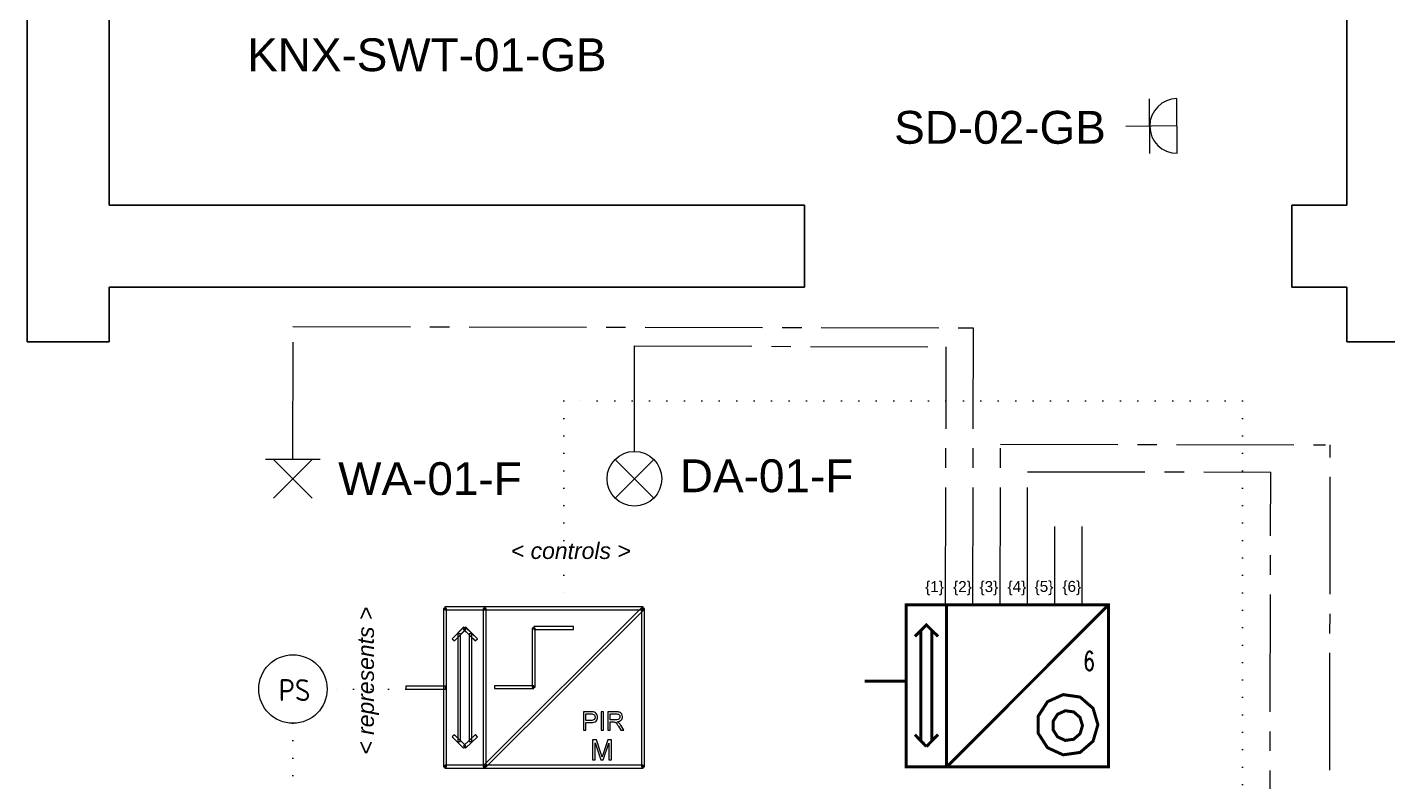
# Model space of a CAD drawing. Header units: millimetres. Extents: x 19292 to 34857, y 6929 to 26369.
# Drawn here: x 23032 to 25517, y 22475 to 23854 of the extents above; entities that cross this region are included whole.
import ezdxf
from ezdxf.enums import TextEntityAlignment as Align

# ---------------------------------------------------------------- set-up
doc = ezdxf.new("R2010")
doc.units = ezdxf.units.MM
doc.header["$LTSCALE"] = 10
doc.linetypes.add('AI-Linetype-20', pattern=[32.166085, 21.44411, -3.573992, 3.573992, -3.573992])
doc.linetypes.add('DOT2', pattern=[3.175, 0, -3.175])
for name, color, linetype in [('00-FP02-Walls', 7, 'Continuous'), ('04-OG-F-Light_Schematic', 7, 'Continuous'), ('04-OG-GB-Outlets_Schematics', 7, 'Continuous'), ('06-OF-F-Smart_Schematic', 7, 'Continuous'), ('06-OG-GB-Smart_Schematic', 7, 'Continuous')]:
    doc.layers.add(name, color=color, linetype=linetype)
doc.styles.add('ISO Proportional', font='isocp.shx')
doc.styles.add('SN0', font='ROMANS', dxfattribs={"width": 0.002083})
doc.styles.get("Standard").update_dxf_attribs({"font": 'Arial.ttf'})

msp = doc.modelspace()

# ---------------------------------------------------------------- linework, layer by layer
at = {"layer": '00-FP02-Walls', "color": 7}
for p, q in [((23032.2, 26029), (23032.2, 23279)), ((23182.2, 26029), (23182.2, 23529)), ((25442.2, 26029), (25442.2, 23529)), ((23182.2, 23529), (24452.2, 23529)), ((24452.2, 23529), (24452.2, 23379)), ((25342.2, 23379), (25342.2, 23529)), ((25342.2, 23529), (25442.2, 23529)), ((24452.2, 23379), (23182.2, 23379)), ((23182.2, 23379), (23182.2, 23279)), ((25442.2, 23379), (25342.2, 23379)), ((25442.2, 23379), (25442.2, 23279)), ((23182.2, 23279), (23032.2, 23279)), ((25442.2, 23279), (25592.2, 23279))]:
    msp.add_line(p, q, dxfattribs=at)
at = {"layer": '04-OG-F-Light_Schematic', "color": 7, "lineweight": 20}
for p, q in [((23567.6, 23064.4), (23467.6, 23064.4)), ((23553, 23064.4), (23482.2, 22993.7)), ((23553, 22993.7), (23482.2, 23064.4)), ((24105.9, 22993.7), (24176.6, 23064.4)), ((24105.9, 23064.4), (24176.6, 22993.7))]:
    msp.add_line(p, q, dxfattribs=at)
msp.add_circle((24141.3, 23029), 50, dxfattribs=at)
at = {"layer": '04-OG-GB-Outlets_Schematics', "color": 7, "lineweight": 20}
for p, q in [((25082.8, 23623.4), (25082.2, 23723.4)), ((25132.8, 23623.7), (25132.2, 23723.7)), ((25132.5, 23673.7), (25038.6, 23672.6))]:
    msp.add_line(p, q, dxfattribs=at)
msp.add_arc((25132.5, 23673.7), 50, 90.3178, 270.3178, dxfattribs=at)
at = {"layer": '06-OF-F-Smart_Schematic', "color": 3, "linetype": 'AI-Linetype-20', "lineweight": 15}
for p, q in [((23517.6, 23307.1), (24760.2, 23304.6)), ((23517.6, 23064.4), (23518.1, 23307.1)), ((24759.3, 22798.8), (24760.4, 23304.6)), ((24141.3, 23079), (24141.3, 23271.8)), ((24141.3, 23271.8), (24709.8, 23269.9)), ((24709.3, 22798.8), (24710.9, 23269.9)), ((24809.3, 22798.8), (24809.7, 23092.2)), ((24809.7, 23092.2), (25403.4, 23091)), ((25401.3, 17349.7), (25412.3, 23091)), ((24859.3, 22798.8), (24859.3, 23041.5)), ((24859.3, 23041.5), (25303.4, 23041.3)), ((25300, 21316.5), (25303.4, 23041.3)), ((24909.3, 22798.8), (24909.3, 22941.5)), ((24959.3, 22798.8), (24959.3, 22941.5))]:
    msp.add_line(p, q, dxfattribs=at)
at = {"layer": '06-OF-F-Smart_Schematic', "color": 7, "linetype": 'DOT2', "lineweight": 15}
for points in [[(25251.8, 23171.1), (24012.6, 23171.1)], [(24012.6, 23171.1), (24012.6, 22792.1)], [(25251.8, 23171.1), (25251.8, 21182.6)], [(23724, 22644.8), (23580.1, 22644.8)], [(23517.6, 22582.3), (23517.6, 21344)]]:
    msp.add_lwpolyline(points, dxfattribs=at)
at = {"layer": '06-OF-F-Smart_Schematic', "color": 7, "linetype": 'Continuous', "lineweight": 15, "const_width": 5.48}
for points in [[(24637.7, 22798.8), (24711.3, 22798.8), (24711.3, 22502.8), (24637.7, 22502.8), (24637.7, 22798.8)], [(24711.3, 22798.8), (25007.3, 22798.8), (25007.3, 22502.8), (24711.3, 22502.8), (24711.3, 22798.8)], [(25007.3, 22798.8), (24712.1, 22502.8)], [(24674.5, 22762), (24653.4, 22740.9), (24674.5, 22762), (24695.7, 22740.9), (24674.5, 22762)], [(24664.4, 22751.8), (24664.4, 22550.6)], [(24684.7, 22751.8), (24684.7, 22550.6)], [(24561.8, 22659.4), (24637, 22659.4)], [(24987.8, 22579.5), (24979, 22609.5), (24955.3, 22630.1), (24924.3, 22634.6), (24895.8, 22621.6), (24878.8, 22595.3), (24878.8, 22563.9), (24895.7, 22537.6), (24924.2, 22524.5), (24955.2, 22528.9), (24978.9, 22549.4), (24987.8, 22579.5), (24987.8, 22579.5)], [(24959.6, 22577.9), (24955.2, 22592.8), (24943.6, 22602.9), (24928.3, 22605.1), (24914.2, 22598.7), (24905.9, 22585.7), (24905.9, 22570.3), (24914.2, 22557.3), (24928.2, 22550.9), (24943.5, 22553), (24955.2, 22563.1), (24959.6, 22577.9), (24959.6, 22577.9)], [(24674.5, 22539.6), (24653.4, 22561.5)], [(24695.7, 22561.5), (24674.5, 22539.6)]]:
    msp.add_lwpolyline(points, dxfattribs=at)
at = {"layer": '06-OF-F-Smart_Schematic', "color": 7, "lineweight": 15}
msp.add_circle((23517.6, 22644.8), 62.5, dxfattribs=at)
at = {"layer": '06-OF-F-Smart_Schematic', "color": 7, "linetype": 'Continuous', "lineweight": 15}
for points, knots in [([(23797.9, 22502.8), (23797.9, 22502.8), (23792.5, 22502.8), (23792.5, 22502.8), (23792.5, 22502.8), (23792.5, 22502.8), (23792.5, 22792.1), (23792.5, 22792.1), (23792.5, 22792.1), (23792.5, 22792.1), (23797.9, 22792.1), (23797.9, 22792.1), (23797.9, 22792.1), (23797.9, 22792.1), (23797.9, 22502.8), (23797.9, 22502.8)], [0, 0, 0, 0, 0.2, 0.2, 0.2, 0.2, 0.4, 0.4, 0.4, 0.4, 0.6, 0.6, 0.6, 0.6, 1, 1, 1, 1]), ([(23795.2, 22789.4), (23795.2, 22789.4), (23795.2, 22794.8), (23795.2, 22794.8), (23795.2, 22794.8), (23795.2, 22794.8), (23867.9, 22794.8), (23867.9, 22794.8), (23867.9, 22794.8), (23867.9, 22794.8), (23867.9, 22789.4), (23867.9, 22789.4), (23867.9, 22789.4), (23867.9, 22789.4), (23795.2, 22789.4), (23795.2, 22789.4)], [0, 0, 0, 0, 0.2, 0.2, 0.2, 0.2, 0.4, 0.4, 0.4, 0.4, 0.6, 0.6, 0.6, 0.6, 1, 1, 1, 1]), ([(23870.6, 22502.8), (23870.6, 22502.8), (23865.2, 22502.8), (23865.2, 22502.8), (23865.2, 22502.8), (23865.2, 22502.8), (23865.2, 22792.1), (23865.2, 22792.1), (23865.2, 22792.1), (23865.2, 22792.1), (23870.6, 22792.1), (23870.6, 22792.1), (23870.6, 22792.1), (23870.6, 22792.1), (23870.6, 22502.8), (23870.6, 22502.8)], [0, 0, 0, 0, 0.2, 0.2, 0.2, 0.2, 0.4, 0.4, 0.4, 0.4, 0.6, 0.6, 0.6, 0.6, 1, 1, 1, 1]), ([(23865.2, 22792.1), (23865.2, 22792.1), (23870.6, 22792.1), (23870.6, 22792.1), (23870.6, 22792.1), (23870.6, 22792.1), (23870.6, 22502.8), (23870.6, 22502.8), (23870.6, 22502.8), (23870.6, 22502.8), (23865.2, 22502.8), (23865.2, 22502.8), (23865.2, 22502.8), (23865.2, 22502.8), (23865.2, 22792.1), (23865.2, 22792.1)], [0, 0, 0, 0, 0.2, 0.2, 0.2, 0.2, 0.4, 0.4, 0.4, 0.4, 0.6, 0.6, 0.6, 0.6, 1, 1, 1, 1]), ([(24154.5, 22793.2), (24154.5, 22793.2), (24158.3, 22789.4), (24158.3, 22789.4), (24158.3, 22789.4), (24158.3, 22789.4), (23871.3, 22503.2), (23871.3, 22503.2), (23871.3, 22503.2), (23871.3, 22503.2), (23867.6, 22507), (23867.6, 22507), (23867.6, 22507), (23867.6, 22507), (24154.5, 22793.2), (24154.5, 22793.2)], [0, 0, 0, 0, 0.2, 0.2, 0.2, 0.2, 0.4, 0.4, 0.4, 0.4, 0.6, 0.6, 0.6, 0.6, 1, 1, 1, 1]), ([(23867.9, 22789.4), (23867.9, 22789.4), (23867.9, 22794.8), (23867.9, 22794.8), (23867.9, 22794.8), (23867.9, 22794.8), (24157.2, 22794.8), (24157.2, 22794.8), (24157.2, 22794.8), (24157.2, 22794.8), (24157.2, 22789.4), (24157.2, 22789.4), (24157.2, 22789.4), (24157.2, 22789.4), (23867.9, 22789.4), (23867.9, 22789.4)], [0, 0, 0, 0, 0.2, 0.2, 0.2, 0.2, 0.4, 0.4, 0.4, 0.4, 0.6, 0.6, 0.6, 0.6, 1, 1, 1, 1]), ([(24154.5, 22792.1), (24154.5, 22792.1), (24159.9, 22792.1), (24159.9, 22792.1), (24159.9, 22792.1), (24159.9, 22792.1), (24159.9, 22502.8), (24159.9, 22502.8), (24159.9, 22502.8), (24159.9, 22502.8), (24154.5, 22502.8), (24154.5, 22502.8), (24154.5, 22502.8), (24154.5, 22502.8), (24154.5, 22792.1), (24154.5, 22792.1)], [0, 0, 0, 0, 0.2, 0.2, 0.2, 0.2, 0.4, 0.4, 0.4, 0.4, 0.6, 0.6, 0.6, 0.6, 1, 1, 1, 1]), ([(23812.4, 22732.8), (23812.4, 22732.8), (23808.6, 22736.5), (23808.6, 22736.5), (23808.6, 22736.5), (23808.6, 22736.5), (23829.3, 22758), (23829.3, 22758), (23829.3, 22758), (23829.3, 22758), (23833.1, 22754.3), (23833.1, 22754.3), (23833.1, 22754.3), (23833.1, 22754.3), (23812.4, 22732.8), (23812.4, 22732.8)], [0, 0, 0, 0, 0.2, 0.2, 0.2, 0.2, 0.4, 0.4, 0.4, 0.4, 0.6, 0.6, 0.6, 0.6, 1, 1, 1, 1]), ([(23829.3, 22757.2), (23829.3, 22757.2), (23833.1, 22753.5), (23833.1, 22753.5), (23833.1, 22753.5), (23833.1, 22753.5), (23812.4, 22732.8), (23812.4, 22732.8), (23812.4, 22732.8), (23812.4, 22732.8), (23808.6, 22736.6), (23808.6, 22736.6), (23808.6, 22736.6), (23808.6, 22736.6), (23829.3, 22757.2), (23829.3, 22757.2)], [0, 0, 0, 0, 0.2, 0.2, 0.2, 0.2, 0.4, 0.4, 0.4, 0.4, 0.6, 0.6, 0.6, 0.6, 1, 1, 1, 1]), ([(23818.6, 22745.4), (23818.6, 22745.4), (23823.9, 22745.4), (23823.9, 22745.4), (23823.9, 22745.4), (23823.9, 22745.4), (23823.9, 22548.7), (23823.9, 22548.7), (23823.9, 22548.7), (23823.9, 22548.7), (23818.6, 22548.7), (23818.6, 22548.7), (23818.6, 22548.7), (23818.6, 22548.7), (23818.6, 22745.4), (23818.6, 22745.4)], [0, 0, 0, 0, 0.2, 0.2, 0.2, 0.2, 0.4, 0.4, 0.4, 0.4, 0.6, 0.6, 0.6, 0.6, 1, 1, 1, 1]), ([(23829.3, 22754.2), (23829.3, 22754.2), (23833.1, 22758), (23833.1, 22758), (23833.1, 22758), (23833.1, 22758), (23854.5, 22736.6), (23854.5, 22736.6), (23854.5, 22736.6), (23854.5, 22736.6), (23850.7, 22732.8), (23850.7, 22732.8), (23850.7, 22732.8), (23850.7, 22732.8), (23829.3, 22754.2), (23829.3, 22754.2)], [0, 0, 0, 0, 0.2, 0.2, 0.2, 0.2, 0.4, 0.4, 0.4, 0.4, 0.6, 0.6, 0.6, 0.6, 1, 1, 1, 1]), ([(23854.5, 22736.6), (23854.5, 22736.6), (23850.8, 22732.8), (23850.8, 22732.8), (23850.8, 22732.8), (23850.8, 22732.8), (23829.3, 22753.4), (23829.3, 22753.4), (23829.3, 22753.4), (23829.3, 22753.4), (23833, 22757.3), (23833, 22757.3), (23833, 22757.3), (23833, 22757.3), (23854.5, 22736.6), (23854.5, 22736.6)], [0, 0, 0, 0, 0.2, 0.2, 0.2, 0.2, 0.4, 0.4, 0.4, 0.4, 0.6, 0.6, 0.6, 0.6, 1, 1, 1, 1]), ([(23839.2, 22745.4), (23839.2, 22745.4), (23844.6, 22745.4), (23844.6, 22745.4), (23844.6, 22745.4), (23844.6, 22745.4), (23844.6, 22548.7), (23844.6, 22548.7), (23844.6, 22548.7), (23844.6, 22548.7), (23839.2, 22548.7), (23839.2, 22548.7), (23839.2, 22548.7), (23839.2, 22548.7), (23839.2, 22745.4), (23839.2, 22745.4)], [0, 0, 0, 0, 0.2, 0.2, 0.2, 0.2, 0.4, 0.4, 0.4, 0.4, 0.6, 0.6, 0.6, 0.6, 1, 1, 1, 1]), ([(23960.1, 22648.2), (23960.1, 22648.2), (23954.8, 22648.2), (23954.8, 22648.2), (23954.8, 22648.2), (23954.8, 22648.2), (23954.8, 22756.1), (23954.8, 22756.1), (23954.8, 22756.1), (23954.8, 22756.1), (23960.1, 22756.1), (23960.1, 22756.1), (23960.1, 22756.1), (23960.1, 22756.1), (23960.1, 22648.2), (23960.1, 22648.2)], [0, 0, 0, 0, 0.2, 0.2, 0.2, 0.2, 0.4, 0.4, 0.4, 0.4, 0.6, 0.6, 0.6, 0.6, 1, 1, 1, 1]), ([(23957.5, 22753.4), (23957.5, 22753.4), (23957.5, 22758.8), (23957.5, 22758.8), (23957.5, 22758.8), (23957.5, 22758.8), (24030.2, 22758.8), (24030.2, 22758.8), (24030.2, 22758.8), (24030.2, 22758.8), (24030.2, 22753.4), (24030.2, 22753.4), (24030.2, 22753.4), (24030.2, 22753.4), (23957.5, 22753.4), (23957.5, 22753.4)], [0, 0, 0, 0, 0.2, 0.2, 0.2, 0.2, 0.4, 0.4, 0.4, 0.4, 0.6, 0.6, 0.6, 0.6, 1, 1, 1, 1]), ([(23724, 22644.8), (23724, 22644.8), (23724, 22650.1), (23724, 22650.1), (23724, 22650.1), (23724, 22650.1), (23796, 22650.1), (23796, 22650.1), (23796, 22650.1), (23796, 22650.1), (23796, 22644.8), (23796, 22644.8), (23796, 22644.8), (23796, 22644.8), (23724, 22644.8), (23724, 22644.8)], [0, 0, 0, 0, 0.2, 0.2, 0.2, 0.2, 0.4, 0.4, 0.4, 0.4, 0.6, 0.6, 0.6, 0.6, 1, 1, 1, 1]), ([(23885.5, 22645.5), (23885.5, 22645.5), (23885.5, 22650.9), (23885.5, 22650.9), (23885.5, 22650.9), (23885.5, 22650.9), (23957.5, 22650.9), (23957.5, 22650.9), (23957.5, 22650.9), (23957.5, 22650.9), (23957.5, 22645.5), (23957.5, 22645.5), (23957.5, 22645.5), (23957.5, 22645.5), (23885.5, 22645.5), (23885.5, 22645.5)], [0, 0, 0, 0, 0.2, 0.2, 0.2, 0.2, 0.4, 0.4, 0.4, 0.4, 0.6, 0.6, 0.6, 0.6, 1, 1, 1, 1]), ([(24048.4, 22569.8), (24048.4, 22569.8), (24048.4, 22603.3), (24048.4, 22603.3), (24048.4, 22603.3), (24048.4, 22603.3), (24061, 22603.3), (24061, 22603.3), (24061, 22603.3), (24063.2, 22603.3), (24064.9, 22603.1), (24066.1, 22602.9), (24066.1, 22602.9), (24067.7, 22602.7), (24069.1, 22602.1), (24070.2, 22601.4), (24070.2, 22601.4), (24071.3, 22600.6), (24072.2, 22599.5), (24072.9, 22598.1), (24072.9, 22598.1), (24073.6, 22596.7), (24073.9, 22595.2), (24073.9, 22593.6), (24073.9, 22593.6), (24073.9, 22590.7), (24073, 22588.3), (24071.2, 22586.3), (24071.2, 22586.3), (24069.4, 22584.4), (24066.1, 22583.4), (24061.4, 22583.4), (24061.4, 22583.4), (24061.4, 22583.4), (24052.8, 22583.4), (24052.8, 22583.4), (24052.8, 22583.4), (24052.8, 22583.4), (24052.8, 22569.8), (24052.8, 22569.8), (24052.8, 22569.8), (24052.8, 22569.8), (24048.4, 22569.8), (24048.4, 22569.8)], [0, 0, 0, 0, 0.083333, 0.083333, 0.083333, 0.083333, 0.166667, 0.166667, 0.166667, 0.166667, 0.25, 0.25, 0.25, 0.25, 0.333333, 0.333333, 0.333333, 0.333333, 0.416667, 0.416667, 0.416667, 0.416667, 0.5, 0.5, 0.5, 0.5, 0.583333, 0.583333, 0.583333, 0.583333, 0.666667, 0.666667, 0.666667, 0.666667, 0.75, 0.75, 0.75, 0.75, 0.833333, 0.833333, 0.833333, 0.833333, 1, 1, 1, 1]), ([(24052.8, 22587.3), (24052.8, 22587.3), (24061.5, 22587.3), (24061.5, 22587.3), (24061.5, 22587.3), (24064.3, 22587.3), (24066.4, 22587.9), (24067.6, 22588.9), (24067.6, 22588.9), (24068.8, 22590), (24069.4, 22591.5), (24069.4, 22593.4), (24069.4, 22593.4), (24069.4, 22594.8), (24069, 22596), (24068.3, 22597), (24068.3, 22597), (24067.6, 22598), (24066.7, 22598.7), (24065.5, 22599), (24065.5, 22599), (24064.8, 22599.2), (24063.4, 22599.3), (24061.4, 22599.3), (24061.4, 22599.3), (24061.4, 22599.3), (24052.8, 22599.3), (24052.8, 22599.3), (24052.8, 22599.3), (24052.8, 22599.3), (24052.8, 22587.3), (24052.8, 22587.3)], [0, 0, 0, 0, 0.111111, 0.111111, 0.111111, 0.111111, 0.222222, 0.222222, 0.222222, 0.222222, 0.333333, 0.333333, 0.333333, 0.333333, 0.444444, 0.444444, 0.444444, 0.444444, 0.555556, 0.555556, 0.555556, 0.555556, 0.666667, 0.666667, 0.666667, 0.666667, 0.777778, 0.777778, 0.777778, 0.777778, 1, 1, 1, 1]), ([(24080.3, 22569.8), (24080.3, 22569.8), (24080.3, 22603.3), (24080.3, 22603.3), (24080.3, 22603.3), (24080.3, 22603.3), (24084.8, 22603.3), (24084.8, 22603.3), (24084.8, 22603.3), (24084.8, 22603.3), (24084.8, 22569.8), (24084.8, 22569.8), (24084.8, 22569.8), (24084.8, 22569.8), (24080.3, 22569.8), (24080.3, 22569.8)], [0, 0, 0, 0, 0.2, 0.2, 0.2, 0.2, 0.4, 0.4, 0.4, 0.4, 0.6, 0.6, 0.6, 0.6, 1, 1, 1, 1]), ([(24092.6, 22569.8), (24092.6, 22569.8), (24092.6, 22603.3), (24092.6, 22603.3), (24092.6, 22603.3), (24092.6, 22603.3), (24107.5, 22603.3), (24107.5, 22603.3), (24107.5, 22603.3), (24110.5, 22603.3), (24112.7, 22602.9), (24114.3, 22602.3), (24114.3, 22602.3), (24115.8, 22601.7), (24117.1, 22600.7), (24118, 22599.2), (24118, 22599.2), (24118.9, 22597.6), (24119.4, 22596), (24119.4, 22594.1), (24119.4, 22594.1), (24119.4, 22591.7), (24118.6, 22589.7), (24117.1, 22588.1), (24117.1, 22588.1), (24115.5, 22586.5), (24113.2, 22585.4), (24110, 22585), (24110, 22585), (24111.1, 22584.4), (24112, 22583.9), (24112.6, 22583.3), (24112.6, 22583.3), (24113.9, 22582.2), (24115.2, 22580.7), (24116.3, 22578.9), (24116.3, 22578.9), (24116.3, 22578.9), (24122.1, 22569.8), (24122.1, 22569.8), (24122.1, 22569.8), (24122.1, 22569.8), (24116.6, 22569.8), (24116.6, 22569.8), (24116.6, 22569.8), (24116.6, 22569.8), (24112.1, 22576.7), (24112.1, 22576.7), (24112.1, 22576.7), (24110.8, 22578.7), (24109.8, 22580.3), (24108.9, 22581.3), (24108.9, 22581.3), (24108.1, 22582.4), (24107.3, 22583.2), (24106.7, 22583.6), (24106.7, 22583.6), (24106, 22584), (24105.4, 22584.3), (24104.7, 22584.5), (24104.7, 22584.5), (24104.2, 22584.6), (24103.3, 22584.6), (24102.2, 22584.6), (24102.2, 22584.6), (24102.2, 22584.6), (24097.1, 22584.6), (24097.1, 22584.6), (24097.1, 22584.6), (24097.1, 22584.6), (24097.1, 22569.8), (24097.1, 22569.8), (24097.1, 22569.8), (24097.1, 22569.8), (24092.6, 22569.8), (24092.6, 22569.8)], [0, 0, 0, 0, 0.05, 0.05, 0.05, 0.05, 0.1, 0.1, 0.1, 0.1, 0.15, 0.15, 0.15, 0.15, 0.2, 0.2, 0.2, 0.2, 0.25, 0.25, 0.25, 0.25, 0.3, 0.3, 0.3, 0.3, 0.35, 0.35, 0.35, 0.35, 0.4, 0.4, 0.4, 0.4, 0.45, 0.45, 0.45, 0.45, 0.5, 0.5, 0.5, 0.5, 0.55, 0.55, 0.55, 0.55, 0.6, 0.6, 0.6, 0.6, 0.65, 0.65, 0.65, 0.65, 0.7, 0.7, 0.7, 0.7, 0.75, 0.75, 0.75, 0.75, 0.8, 0.8, 0.8, 0.8, 0.85, 0.85, 0.85, 0.85, 0.9, 0.9, 0.9, 0.9, 1, 1, 1, 1]), ([(24097.1, 22588.5), (24097.1, 22588.5), (24106.6, 22588.5), (24106.6, 22588.5), (24106.6, 22588.5), (24108.6, 22588.5), (24110.2, 22588.7), (24111.3, 22589.1), (24111.3, 22589.1), (24112.5, 22589.5), (24113.3, 22590.2), (24113.9, 22591.1), (24113.9, 22591.1), (24114.5, 22592), (24114.8, 22593), (24114.8, 22594.1), (24114.8, 22594.1), (24114.8, 22595.7), (24114.3, 22597), (24113.1, 22598), (24113.1, 22598), (24112, 22599), (24110.1, 22599.5), (24107.7, 22599.5), (24107.7, 22599.5), (24107.7, 22599.5), (24097.1, 22599.5), (24097.1, 22599.5), (24097.1, 22599.5), (24097.1, 22599.5), (24097.1, 22588.5), (24097.1, 22588.5)], [0, 0, 0, 0, 0.111111, 0.111111, 0.111111, 0.111111, 0.222222, 0.222222, 0.222222, 0.222222, 0.333333, 0.333333, 0.333333, 0.333333, 0.444444, 0.444444, 0.444444, 0.444444, 0.555556, 0.555556, 0.555556, 0.555556, 0.666667, 0.666667, 0.666667, 0.666667, 0.777778, 0.777778, 0.777778, 0.777778, 1, 1, 1, 1]), ([(23833.1, 22540.7), (23833.1, 22540.7), (23829.3, 22536.9), (23829.3, 22536.9), (23829.3, 22536.9), (23829.3, 22536.9), (23808.6, 22557.5), (23808.6, 22557.5), (23808.6, 22557.5), (23808.6, 22557.5), (23812.4, 22561.3), (23812.4, 22561.3), (23812.4, 22561.3), (23812.4, 22561.3), (23833.1, 22540.7), (23833.1, 22540.7)], [0, 0, 0, 0, 0.2, 0.2, 0.2, 0.2, 0.4, 0.4, 0.4, 0.4, 0.6, 0.6, 0.6, 0.6, 1, 1, 1, 1]), ([(23850.8, 22561.4), (23850.8, 22561.4), (23854.5, 22557.5), (23854.5, 22557.5), (23854.5, 22557.5), (23854.5, 22557.5), (23833, 22536.9), (23833, 22536.9), (23833, 22536.9), (23833, 22536.9), (23829.3, 22540.7), (23829.3, 22540.7), (23829.3, 22540.7), (23829.3, 22540.7), (23850.8, 22561.4), (23850.8, 22561.4)], [0, 0, 0, 0, 0.2, 0.2, 0.2, 0.2, 0.4, 0.4, 0.4, 0.4, 0.6, 0.6, 0.6, 0.6, 1, 1, 1, 1]), ([(24064.6, 22515.3), (24064.6, 22515.3), (24064.6, 22551.8), (24064.6, 22551.8), (24064.6, 22551.8), (24064.6, 22551.8), (24071.9, 22551.8), (24071.9, 22551.8), (24071.9, 22551.8), (24071.9, 22551.8), (24080.5, 22526), (24080.5, 22526), (24080.5, 22526), (24081.3, 22523.6), (24081.8, 22521.8), (24082.2, 22520.6), (24082.2, 22520.6), (24082.6, 22521.9), (24083.3, 22523.8), (24084.2, 22526.4), (24084.2, 22526.4), (24084.2, 22526.4), (24092.9, 22551.8), (24092.9, 22551.8), (24092.9, 22551.8), (24092.9, 22551.8), (24099.4, 22551.8), (24099.4, 22551.8), (24099.4, 22551.8), (24099.4, 22551.8), (24099.4, 22515.3), (24099.4, 22515.3), (24099.4, 22515.3), (24099.4, 22515.3), (24094.8, 22515.3), (24094.8, 22515.3), (24094.8, 22515.3), (24094.8, 22515.3), (24094.8, 22545.8), (24094.8, 22545.8), (24094.8, 22545.8), (24094.8, 22545.8), (24084.1, 22515.3), (24084.1, 22515.3), (24084.1, 22515.3), (24084.1, 22515.3), (24079.8, 22515.3), (24079.8, 22515.3), (24079.8, 22515.3), (24079.8, 22515.3), (24069.3, 22546.4), (24069.3, 22546.4), (24069.3, 22546.4), (24069.3, 22546.4), (24069.3, 22515.3), (24069.3, 22515.3), (24069.3, 22515.3), (24069.3, 22515.3), (24064.6, 22515.3), (24064.6, 22515.3)], [0, 0, 0, 0, 0.0625, 0.0625, 0.0625, 0.0625, 0.125, 0.125, 0.125, 0.125, 0.1875, 0.1875, 0.1875, 0.1875, 0.25, 0.25, 0.25, 0.25, 0.3125, 0.3125, 0.3125, 0.3125, 0.375, 0.375, 0.375, 0.375, 0.4375, 0.4375, 0.4375, 0.4375, 0.5, 0.5, 0.5, 0.5, 0.5625, 0.5625, 0.5625, 0.5625, 0.625, 0.625, 0.625, 0.625, 0.6875, 0.6875, 0.6875, 0.6875, 0.75, 0.75, 0.75, 0.75, 0.8125, 0.8125, 0.8125, 0.8125, 0.875, 0.875, 0.875, 0.875, 1, 1, 1, 1]), ([(23867.9, 22505.5), (23867.9, 22505.5), (23867.9, 22500.1), (23867.9, 22500.1), (23867.9, 22500.1), (23867.9, 22500.1), (23795.2, 22500.1), (23795.2, 22500.1), (23795.2, 22500.1), (23795.2, 22500.1), (23795.2, 22505.5), (23795.2, 22505.5), (23795.2, 22505.5), (23795.2, 22505.5), (23867.9, 22505.5), (23867.9, 22505.5)], [0, 0, 0, 0, 0.2, 0.2, 0.2, 0.2, 0.4, 0.4, 0.4, 0.4, 0.6, 0.6, 0.6, 0.6, 1, 1, 1, 1]), ([(24157.2, 22505.5), (24157.2, 22505.5), (24157.2, 22500.1), (24157.2, 22500.1), (24157.2, 22500.1), (24157.2, 22500.1), (23867.9, 22500.1), (23867.9, 22500.1), (23867.9, 22500.1), (23867.9, 22500.1), (23867.9, 22505.5), (23867.9, 22505.5), (23867.9, 22505.5), (23867.9, 22505.5), (24157.2, 22505.5), (24157.2, 22505.5)], [0, 0, 0, 0, 0.2, 0.2, 0.2, 0.2, 0.4, 0.4, 0.4, 0.4, 0.6, 0.6, 0.6, 0.6, 1, 1, 1, 1])]:
    msp.add_open_spline(points, degree=3, knots=knots, dxfattribs=at)

# ---------------------------------------------------------------- texts
at = {"layer": '04-OG-F-Light_Schematic', "color": 7, "char_height": 60, "attachment_point": 1}
for s, insert in [('DA-01-F', (24224.3, 23064.4)), ('WA-01-F', (23600.2, 23059.2))]:
    msp.add_mtext_dynamic_manual_height_columns(s, width=466, gutter_width=12.5, heights=[0], dxfattribs=dict(at, insert=insert))
at = {"layer": '04-OG-GB-Outlets_Schematics', "color": 7, "insert": (24615.7, 23701.1), "char_height": 60, "attachment_point": 1}
msp.add_mtext_dynamic_manual_height_columns('SD-02-GB', width=466, gutter_width=12.5, heights=[0], dxfattribs=at)
at = {"layer": '06-OF-F-Smart_Schematic', "color": 7, "linetype": 'Continuous', "lineweight": 15, "style": 'SN0', "width": 0.758019}
msp.add_text('6', height=34.5, dxfattribs=at).set_placement((24961.1, 22678.6), (24982.3, 22678.6), align=Align.FIT)
at = {"layer": '06-OF-F-Smart_Schematic', "color": 7, "lineweight": 15, "attachment_point": 1}
for s, width, insert, char_height in [('\\pxi-3,l4,t4;{\\fArial|b0|i1|c0|p34;< controls >}', 278.644, (23885.6, 22912.4), 30), ('\\{1\\}', 36, (24672.3, 22842), 20), ('\\{2\\}', 36, (24723.3, 22842), 20), ('\\{3\\}', 36, (24771.6, 22842), 20), ('\\{4\\}', 36, (24822.8, 22842), 20), ('\\{5\\}', 36, (24872.2, 22842.3), 20), ('\\{6\\}', 36, (24923, 22842.3), 20)]:
    msp.add_mtext_dynamic_manual_height_columns(s, width=width, gutter_width=12.5, heights=[0], dxfattribs=dict(at, insert=insert, char_height=char_height))
at = {"layer": '06-OF-F-Smart_Schematic', "color": 7, "lineweight": 15, "insert": (23635.5, 22494.8), "char_height": 30, "attachment_point": 1, "rotation": 90}
msp.add_mtext_dynamic_manual_height_columns('\\pxi-3,l4,t4;{\\fArial|b0|i1|c0|p34;< represents >}', width=329, gutter_width=12.5, heights=[0], dxfattribs=at)
at = {"layer": '06-OF-F-Smart_Schematic', "color": 7, "lineweight": 15, "insert": (23491.6, 22662.8), "char_height": 40, "attachment_point": 1, "style": 'ISO Proportional'}
msp.add_mtext_dynamic_manual_height_columns('PS', width=57, gutter_width=12.5, heights=[0], dxfattribs=at)
at = {"layer": '06-OG-GB-Smart_Schematic', "color": 7, "lineweight": 15, "insert": (23433.9, 23833.7), "char_height": 60, "attachment_point": 1}
msp.add_mtext_dynamic_manual_height_columns('KNX-SWT-01-GB', width=597, gutter_width=12.5, heights=[0], dxfattribs=at)

doc.saveas('drawing.dxf')
